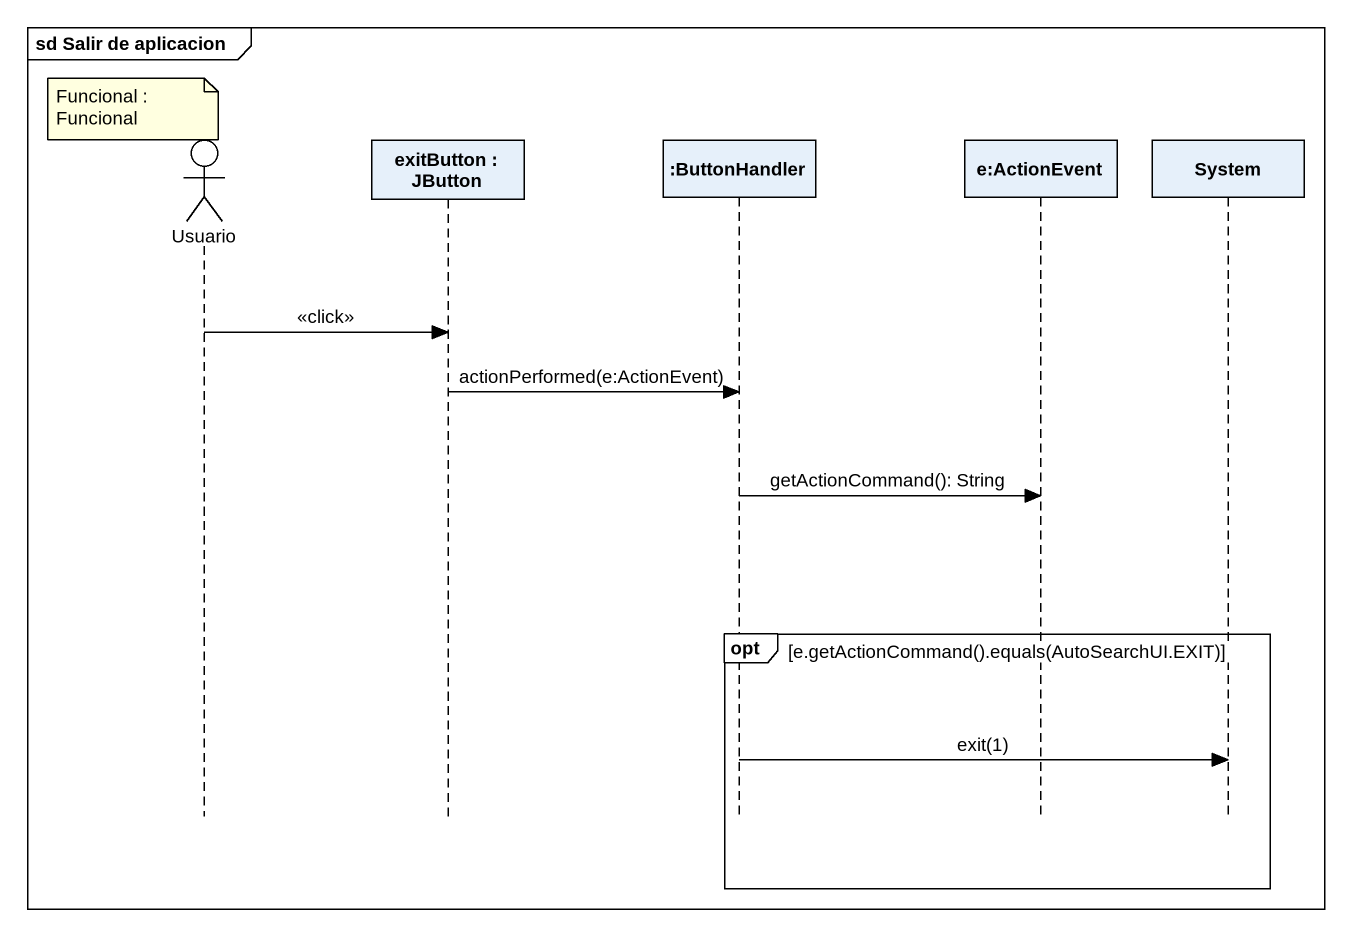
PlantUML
@startuml
mainframe sd Salir de aplicacion
hide footbox
actor Usuario
participant "exitButton : JButton" as exitButton
participant ":ButtonHandler" as ButtonHandler
participant "e:ActionEvent" as e_ActionEvent
participant System

note over Usuario : Funcional : Funcional
Usuario -> exitButton : <<click>>
exitButton -> ButtonHandler : actionPerformed(e:ActionEvent)
ButtonHandler -> e_ActionEvent : getActionCommand(): String
opt e.getActionCommand().equals(AutoSearchUI.EXIT)
  ButtonHandler -> System : exit(1)
end
@enduml
